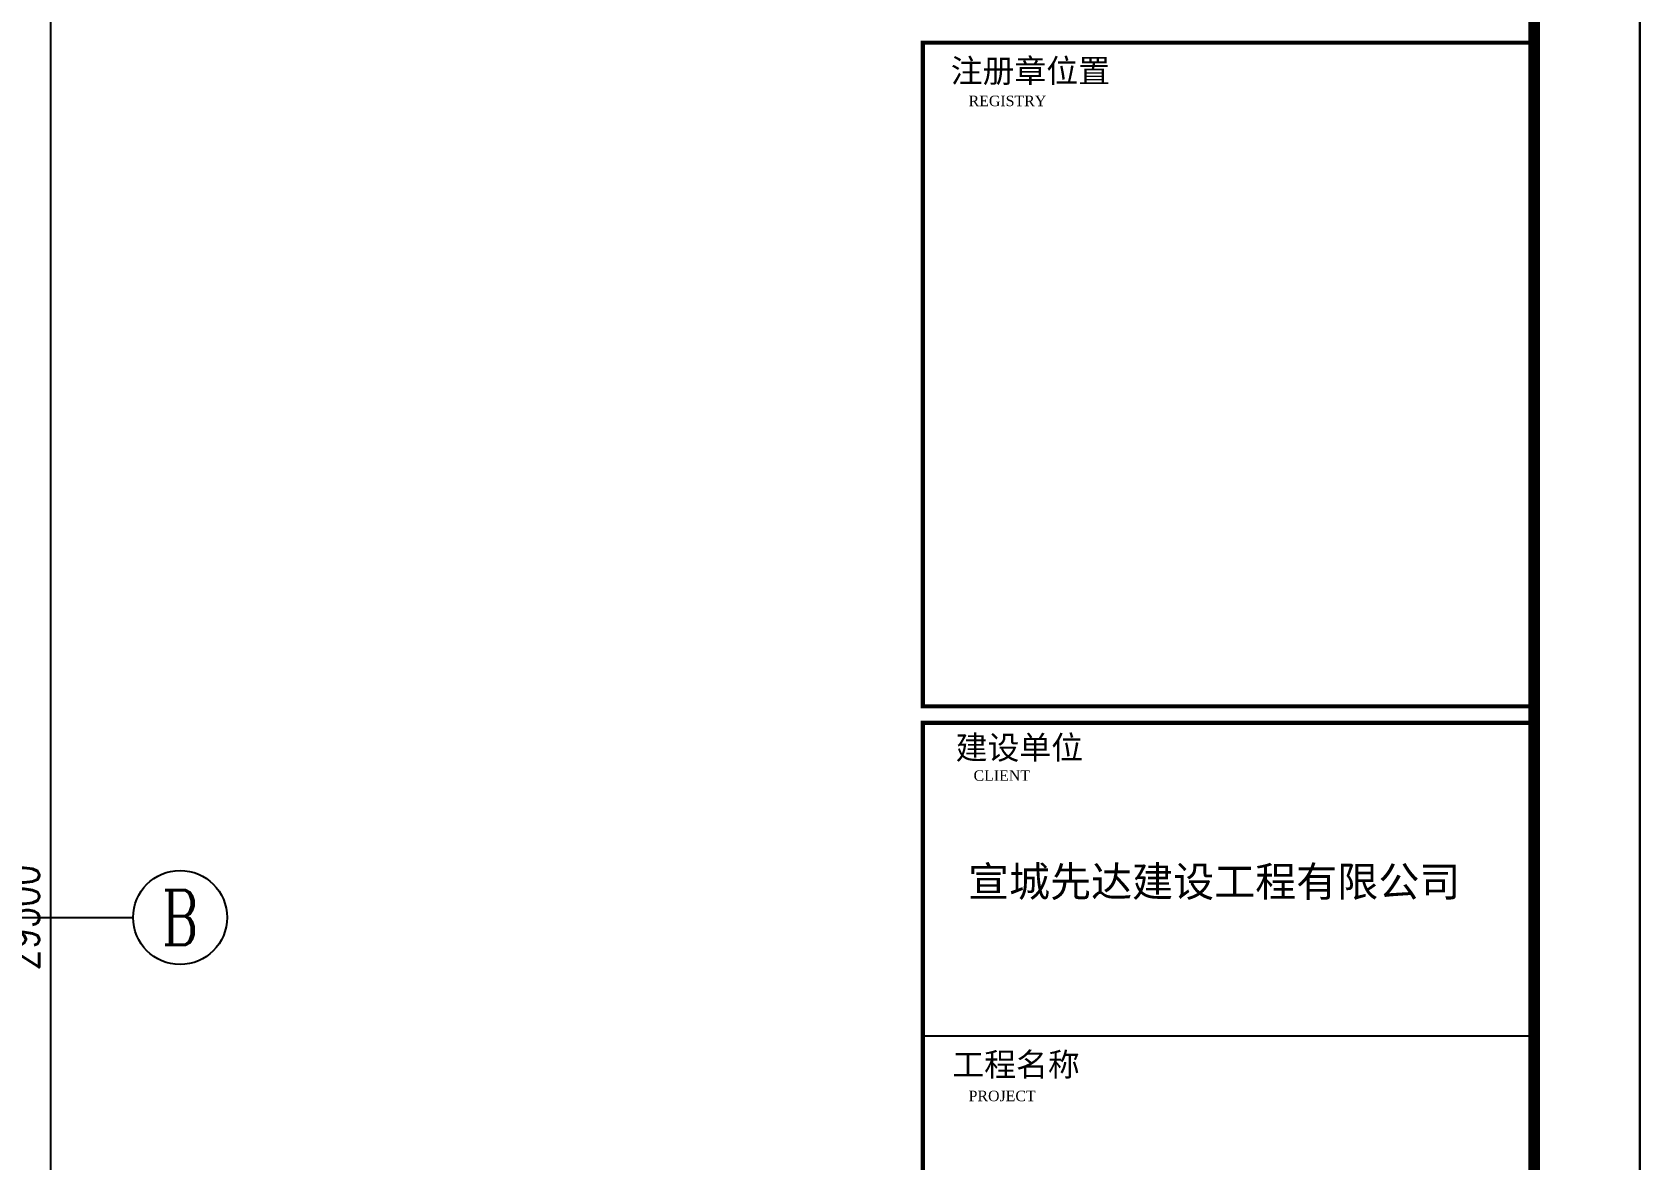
# Model space of a CAD drawing. Extents: x 54907 to 703237, y -798661 to -546661.
# Drawn here: x 235073 to 255607, y -767673 to -753273 of the extents above; entities that cross this region are included whole.
import ezdxf
from ezdxf.enums import TextEntityAlignment as Align

# ---------------------------------------------------------------- set-up
doc = ezdxf.new("R2010")
doc.units = 0
doc.header["$LTSCALE"] = 1000
doc.header["$MEASUREMENT"] = 0
for name, color, linetype in [('AXIS', 3, 'Continuous'), ('AXIS_TEXT', 7, 'Continuous'), ('PUB_TEXT', 7, 'Continuous'), ('PUB_TITLE', 4, 'Continuous'), ('TEXT', 7, 'Continuous')]:
    doc.layers.add(name, color=color, linetype=linetype)
doc.layers.add('yichutu', color=7, linetype='Continuous', true_color=0xffffff, plot=False)
doc.styles.add('_TCH_AXIS', font='COMPLEX', dxfattribs={"bigfont": 'GBCBIG'})
doc.styles.add('_TCH_DIM_T3', font='SIMPLEX', dxfattribs={"width": 0.705882, "bigfont": 'GBCBIG'})
doc.styles.add('COMPLEX', font='COMPLEX')
doc.styles.add('GHF', font='times.ttf')
doc.styles.add('STYLE1', font='simhei.ttf', dxfattribs={"width": 0.8})
doc.styles.add('仿宋', font='')
doc.styles.get('仿宋').set_extended_font_data('NSimSun')
doc.dimstyles.new('_TCH_ARCH&&150', dxfattribs={"dimtxt": 446.25, "dimasz": 150, "dimexe": 375, "dimexo": 450, "dimgap": 150, "dimtad": 1, "dimdec": 0, "dimzin": 0, "dimdsep": 46, "dimtxsty": '_TCH_DIM_T3', "dimblk": 'ARCHTICK', "dimcen": 0.09, "dimclrt": 7, "dimazin": 2, "dimtfac": 1, "dimtdec": 0, "dimtix": 1, "dimtmove": 2, "dimatfit": 3, "dimldrblk": 'ARCHTICK', "dimfxl": 0, "dimtolj": 1, "dimtzin": 0, "dimarcsym": 0})

# ---------------------------------------------------------------- blocks, each defined once
blk = doc.blocks.new('yct-1337-420-200550-63000-150-2010.0')
at = {"layer": 'yichutu', "color": 7, "true_color": 0xffffff}
blk.add_lwpolyline([(0, 0), (0, 63000), (200550, 63000), (200550, 0)], close=True, dxfattribs=at)
blk = doc.blocks.new('_ArchTick')
at = {"color": 0, "linetype": 'ByBlock', "const_width": 0.4}
blk.add_lwpolyline([(-0.5, -0.5), (0.5, 0.5)], dxfattribs=at)
blk = doc.blocks.new('*D195')
at = {"layer": 'AXIS', "color": 0, "lineweight": -2}
for p, q in [((230812, -749829), (235687, -749829)), ((235312, -779329), (235312, -749829)), ((230812, -779329), (235687, -779329))]:
    blk.add_line(p, q, dxfattribs=at)
at = {"layer": 'Defpoints', "color": 0}
for p in [(230362, -749829), (235312, -749829), (230362, -779329)]:
    blk.add_point(p, dxfattribs=at)
at = {"layer": 'AXIS', "color": 0, "lineweight": -2, "xscale": 150, "yscale": 150, "zscale": 150}
for p, rotation in [((235312, -749829), 90), ((235312, -779329), 270)]:
    blk.add_blockref('_ArchTick', p, dxfattribs=dict(at, rotation=rotation))
at = {"layer": 'AXIS', "color": 7, "insert": (234939, -764579), "char_height": 446.2, "attachment_point": 5, "rotation": 90, "style": '_TCH_DIM_T3'}
blk.add_mtext('\\A1;29500', dxfattribs=at)
blk = doc.blocks.new('_AXISO')
blk.add_circle((0, 0), 0.5)
at = {"layer": 'AXIS_TEXT', "style": 'COMPLEX', "width": 1.041667}
blk.add_attdef('A', text='', height=0.56, dxfattribs=at).set_placement((-0.25, -0.28), (0.25, -0.28), align=Align.FIT)

msp = doc.modelspace()

# ---------------------------------------------------------------- linework, layer by layer
at = {"layer": 'AXIS'}
msp.add_line((230362, -764578.7), (236362, -764578.7), dxfattribs=at)
at = {"layer": 'PUB_TITLE', "color": 4}
msp.add_line((246448.5, -766090), (254296.6, -766090), dxfattribs=at)
at = {"layer": 'PUB_TITLE'}
msp.add_lwpolyline([(54906.6, -798661.4), (255606.6, -798661.4), (255606.6, -735661.4), (54906.6, -735661.4)], close=True, dxfattribs=at)
at = {"layer": 'PUB_TITLE', "const_width": 150}
msp.add_lwpolyline([(58806.6, -797161.4), (254256.6, -797161.4), (254256.6, -737161.4), (58806.6, -737161.4)], close=True, dxfattribs=at)
at = {"layer": 'PUB_TITLE', "color": 4, "const_width": 52.8}
for points in [[(246448.5, -753407.6), (254296.6, -753407.6), (254296.6, -761882.2), (246448.5, -761882.2)], [(246448.5, -762092.7), (254296.6, -762092.7), (254296.6, -778969.9), (246448.5, -778969.9)]]:
    msp.add_lwpolyline(points, close=True, dxfattribs=at)

# ---------------------------------------------------------------- block references
at = {"layer": 'AXIS'}
ref = msp.add_blockref('_AXISO', (236962, -764578.7), dxfattribs=dict(at, xscale=1200, yscale=1200, zscale=1200))
ref.add_attrib('A', 'B', dxfattribs={"layer": 'AXIS_TEXT', "height": 698.9, "style": '_TCH_AXIS', "width": 0.823529}).set_placement((236729, -764928.1), (237195, -764928.1), align=Align.FIT)
at = {"layer": 'yichutu'}
msp.add_blockref('yct-1337-420-200550-63000-150-2010.0', (55056.6, -798661.4), dxfattribs=at)

# ---------------------------------------------------------------- texts
at = {"layer": 'PUB_TEXT'}
for s, height, style, p in [('注册章位置', 298.5, 'STYLE1', (246805, -753915.3)), ('REGISTRY', 134.32, 'GHF', (247033.5, -754218.4)), ('建设单位', 298.5, 'STYLE1', (246867.3, -762557.9)), ('CLIENT', 134.32, 'GHF', (247096.5, -762833)), ('工程名称', 298.5, 'STYLE1', (246824.7, -766605.2)), ('PROJECT', 134.32, 'GHF', (247033.4, -766924.4))]:
    msp.add_text(s, height=height, dxfattribs=dict(at, style=style)).set_placement(p)
at = {"layer": 'TEXT', "style": '仿宋'}
msp.add_text('宣城先达建设工程有限公司', height=384.235, dxfattribs=at).set_placement((247025.1, -764311.9))

# ---------------------------------------------------------------- dimensions: what is measured, and where the dimension line sits
at = {"layer": 'AXIS'}
dim = msp.add_aligned_dim(p1=(230362, -779328.7), p2=(230362, -749828.7), distance=-4950, dimstyle='_TCH_ARCH&&150', dxfattribs=at)
dim.commit()
dim.dimension.update_dxf_attribs({"geometry": '*D195', "text_midpoint": (234938.9, -764578.7)})

doc.saveas('drawing.dxf')
